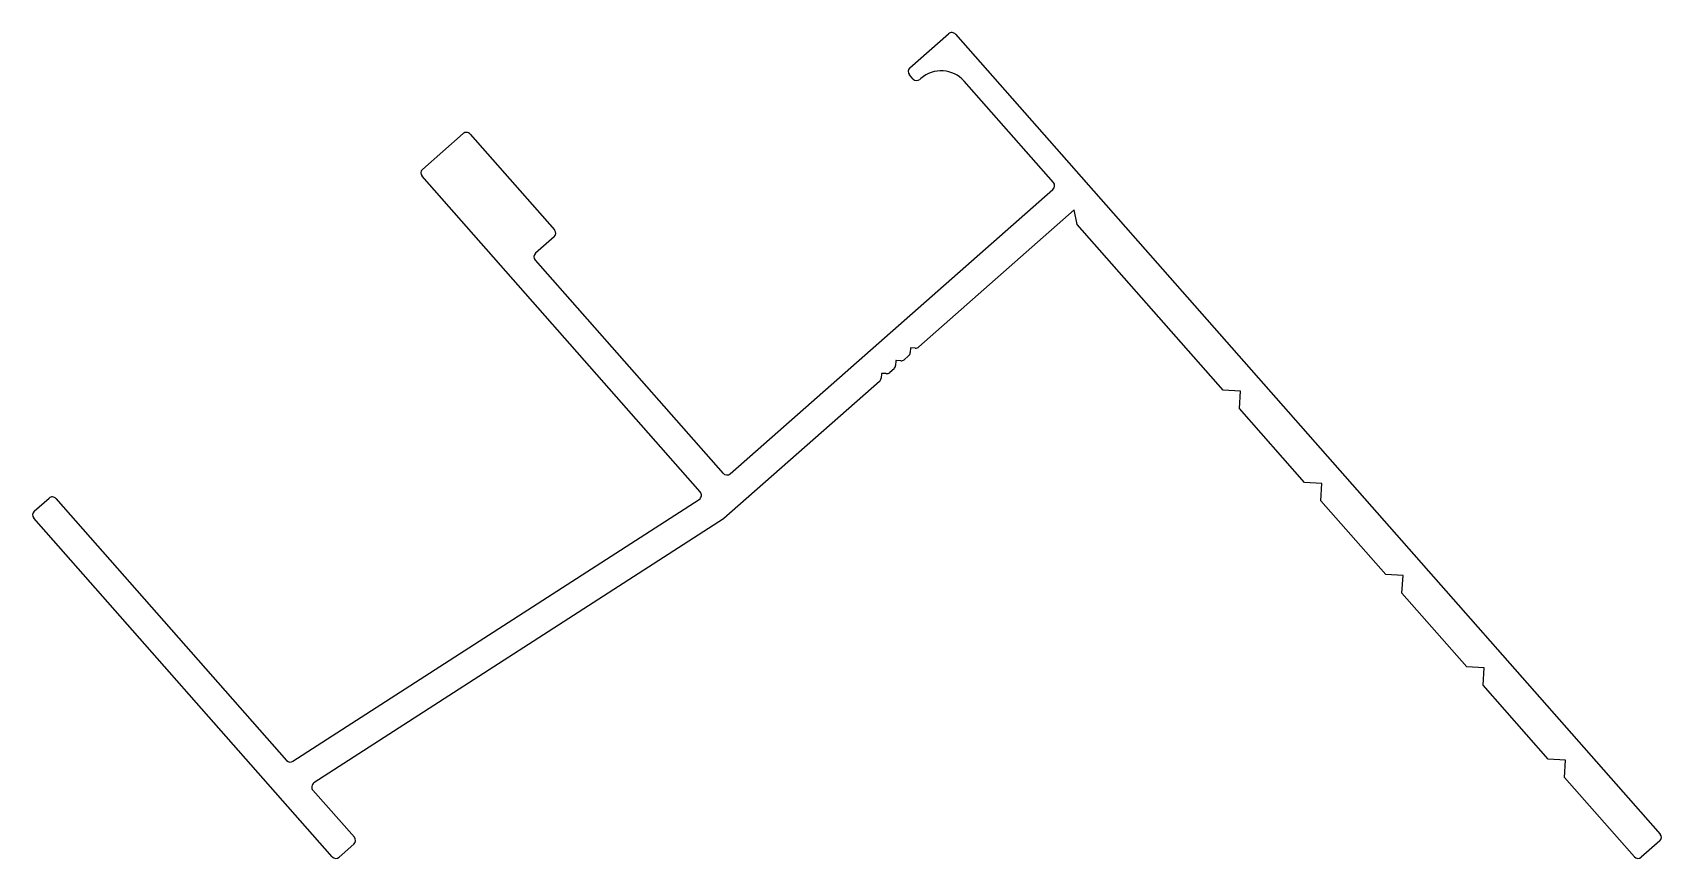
# Model space of a CAD drawing. Extents: x 4.7 to 88.8, y 3.2 to 45.9.
import ezdxf

# ---------------------------------------------------------------- set-up
doc = ezdxf.new("R2010")
doc.units = 0
doc.layers.get('0').update_dxf_attribs({"linetype": 'CONTINUOUS'})

msp = doc.modelspace()

# ---------------------------------------------------------------- linework, layer by layer
for p, q in [((50.007, 44.047), (52.008, 45.81)), ((52.367, 45.787), (88.763, 4.462)), ((50.169, 43.479), (49.984, 43.689)), ((50.584, 43.507), (50.527, 43.456)), ((57.424, 38.124), (52.807, 43.366)), ((24.839, 38.805), (26.936, 40.651)), ((27.294, 40.629), (31.659, 35.673)), ((39.182, 22.135), (24.816, 38.446)), ((40.722, 23.076), (57.401, 37.765)), ((58.504, 36.706), (50.472, 29.632)), ((58.654, 35.959), (58.504, 36.706)), ((66.192, 27.4), (58.654, 35.959)), ((31.636, 35.314), (30.683, 34.475)), ((30.661, 34.116), (40.364, 23.099)), ((50.041, 29.578), (50.026, 29.337)), ((50.291, 29.57), (50.05, 29.586)), ((49.291, 28.917), (49.276, 28.676)), ((49.541, 28.91), (49.299, 28.925)), ((49.942, 29.165), (49.722, 28.971)), ((48.444, 27.846), (40.41, 20.77)), ((48.54, 28.256), (48.525, 28.015)), ((48.79, 28.249), (48.549, 28.264)), ((49.191, 28.504), (48.971, 28.311)), ((67.088, 27.343), (66.192, 27.4)), ((67.031, 26.447), (67.088, 27.343)), ((70.389, 22.634), (67.031, 26.447)), ((71.285, 22.578), (70.389, 22.634)), ((71.228, 21.681), (71.285, 22.578)), ((4.787, 21.144), (5.549, 21.815)), ((5.908, 21.793), (17.822, 8.265)), ((18.15, 8.219), (39.129, 21.754)), ((74.586, 17.869), (71.228, 21.681)), ((20.175, 3.287), (4.764, 20.785)), ((40.379, 20.747), (19.233, 7.104)), ((75.482, 17.812), (74.586, 17.869)), ((75.425, 16.916), (75.482, 17.812)), ((78.783, 13.104), (75.425, 16.916)), ((79.679, 13.047), (78.783, 13.104)), ((79.622, 12.151), (79.679, 13.047)), ((82.98, 8.338), (79.622, 12.151)), ((83.876, 8.282), (82.98, 8.338)), ((83.819, 7.385), (83.876, 8.282)), ((87.428, 3.287), (83.819, 7.385)), ((19.18, 6.723), (21.319, 4.294)), ((21.296, 3.936), (20.533, 3.264)), ((88.74, 4.104), (87.787, 3.264))]:
    msp.add_line(p, q)
for centre, radius, start, end in [((52.176, 45.619), 0.254, 41.37117, 131.37117), ((50.175, 43.857), 0.254, 131.37117, 221.37117), ((51.625, 42.325), 1.575, 41.37117, 131.37117), ((50.359, 43.647), 0.254, 221.37117, 311.37117), ((27.104, 40.461), 0.254, 41.37117, 131.37117), ((25.007, 38.614), 0.254, 131.37117, 221.37117), ((57.233, 37.956), 0.254, 311.37117, 41.37117), ((31.468, 35.505), 0.254, 311.37117, 41.37117), ((30.851, 34.284), 0.254, 131.37117, 221.37117), ((50.049, 29.578), 0.008, 86.37117, 176.37117), ((50.307, 29.82), 0.25, 266.37117, 311.37117), ((49.026, 28.692), 0.25, 311.37117, 356.37117), ((49.299, 28.917), 0.008, 86.37117, 176.37117), ((49.557, 29.159), 0.25, 266.37117, 311.37117), ((49.776, 29.353), 0.25, 311.37117, 356.37117), ((48.275, 28.031), 0.25, 311.40667, 356.35871), ((48.548, 28.256), 0.008, 86.37117, 176.37117), ((48.806, 28.498), 0.25, 266.37117, 311.37117), ((40.554, 23.267), 0.254, 221.37117, 311.37117), ((5.717, 21.625), 0.254, 41.37117, 131.37117), ((38.991, 21.967), 0.254, 302.82911, 41.37117), ((4.954, 20.953), 0.254, 131.37117, 221.37117), ((40.242, 20.96), 0.254, 302.82911, 311.37117), ((18.013, 8.433), 0.254, 221.37117, 302.82911), ((19.371, 6.891), 0.254, 122.82911, 221.37117), ((21.128, 4.127), 0.254, 311.37117, 41.37117), ((88.572, 4.294), 0.254, 311.37117, 41.37117), ((20.366, 3.455), 0.254, 221.37117, 311.37117), ((87.619, 3.455), 0.254, 221.37117, 311.37117)]:
    msp.add_arc(centre, radius, start, end)

doc.saveas('drawing.dxf')
